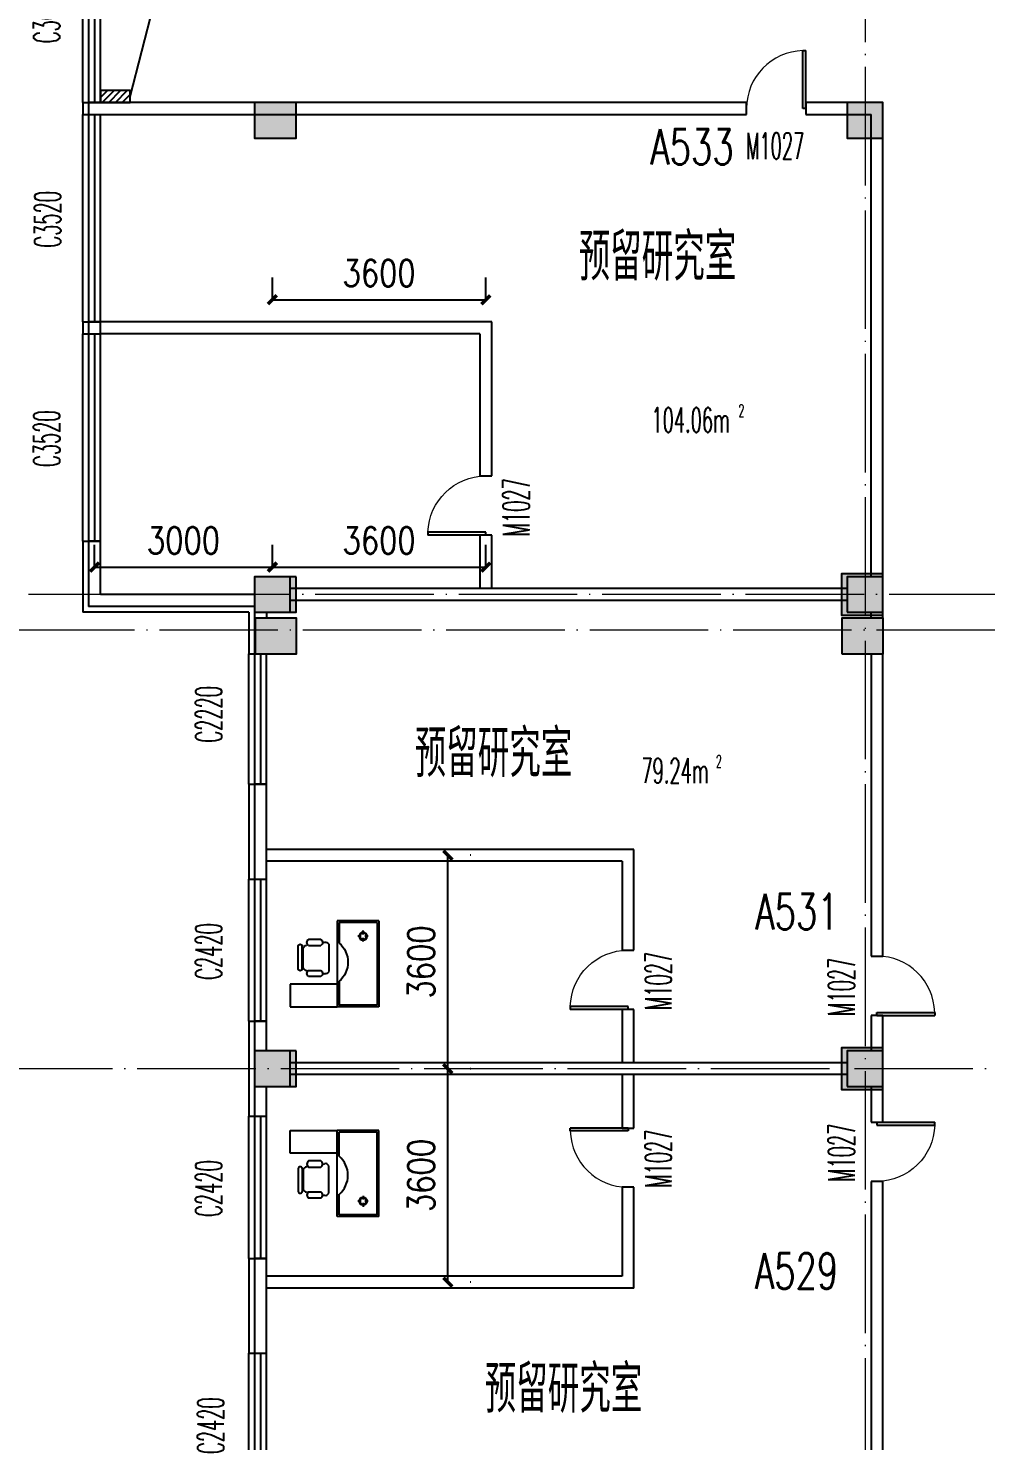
# Model space of a CAD drawing. Extents: x 1417642 to 3570900, y 124798 to 1191112.
# Drawn here: x 1439684 to 1455839, y 202557 to 226385 of the extents above; entities that cross this region are included whole.
import ezdxf

# ---------------------------------------------------------------- set-up
doc = ezdxf.new("R2010")
doc.units = 0
doc.header["$LTSCALE"] = 1000
doc.header["$MEASUREMENT"] = 0
doc.linetypes.add('DOTE', pattern=[2.42, 2, -0.2, 0.02, -0.2])
doc.layers.get('0').update_dxf_attribs({"linetype": 'CONTINUOUS'})
doc.layers.get('Defpoints').update_dxf_attribs({"linetype": 'CONTINUOUS'})
for name, color, linetype in [('00家具', 144, 'CONTINUOUS'), ('colu', 2, 'CONTINUOUS'), ('COLUMN', 9, 'CONTINUOUS'), ('DOTE', 1, 'DOTE'), ('FUR', 2, 'CONTINUOUS'), ('IFF-FURN', 6, 'CONTINUOUS'), ('PUB_DIM', 3, 'CONTINUOUS'), ('PUB_HATCH', 8, 'CONTINUOUS'), ('PUB_TEXT', 40, 'CONTINUOUS'), ('SPACE', 7, 'CONTINUOUS'), ('STAIR', 2, 'CONTINUOUS'), ('SURFACE', 6, 'CONTINUOUS'), ('tiaozheng', 20, 'CONTINUOUS'), ('WALL', 4, 'CONTINUOUS'), ('WALL-MOVE', 6, 'CONTINUOUS'), ('WINDOW', 2, 'CONTINUOUS'), ('WINDOW_TEXT', 7, 'CONTINUOUS'), ('填充', 252, 'CONTINUOUS'), ('柱填充', 8, 'CONTINUOUS')]:
    doc.layers.add(name, color=color, linetype=linetype)
doc.styles.add('_TCH_SPACE', font='ROMANS', dxfattribs={"width": 0.7, "height": 5, "bigfont": 'Z'})
doc.styles.add('_TCH_WINDOW', font='ROMANS.shx', dxfattribs={"width": 0.7, "height": 400, "bigfont": 'Z.shx'})
doc.styles.add('DIM_FONT', font='SIMPLEX.shx', dxfattribs={"width": 0.8})
doc.styles.add('Z', font='ROMANS', dxfattribs={"width": 0.7, "bigfont": 'Z'})
doc.dimstyles.new('DIMN150', dxfattribs={"dimscale": 1.5, "dimtxt": 300, "dimasz": 100, "dimexe": 250, "dimexo": 300, "dimgap": 150, "dimtad": 1, "dimdec": 0, "dimzin": 0, "dimdsep": 46, "dimtxsty": 'DIM_FONT', "dimblk": 'ARCHTICK', "dimcen": 0.09, "dimdle": 1.5, "dimclrt": 7, "dimazin": 2, "dimtfac": 1, "dimtdec": 0, "dimtix": 1, "dimtmove": 2, "dimatfit": 3, "dimldrblk": 'ARCHTICK', "dimfxl": 1, "dimtolj": 1, "dimtzin": 0, "dimarcsym": 0})

# ---------------------------------------------------------------- blocks, each defined once
blk = doc.blocks.new('A$C76F941A3')
at = {"layer": '00家具', "color": 2, "linetype": 'ByBlock'}
for p, q in [((0, 1452), (0, 0)), ((0, 1452), (700, 1452)), ((700, 1452), (700, 0)), ((30, 1422), (30, 30)), ((30, 1422), (670, 1422)), ((670, 1422), (670, 1076)), ((846, 1057), (846, 595)), ((950, 1088), (918, 1093)), ((979, 1139), (1184, 1139)), ((1184, 1036), (979, 1036)), ((1197, 1046), (1217, 1043)), ((1275, 669), (1275, 984)), ((1292, 639), (1292, 1028)), ((1360, 639), (1360, 1028)), ((950, 565), (918, 559)), ((1184, 616), (979, 616)), ((979, 513), (1184, 513)), ((1197, 606), (1217, 610)), ((670, 433), (670, 30)), ((700, 383), (1495, 383)), ((1495, 383), (1495, 0)), ((0, 0), (700, 0)), ((30, 30), (670, 30)), ((1495, 0), (700, 0))]:
    blk.add_line(p, q, dxfattribs=at)
for centre, radius, start, end in [((941, 755), 421, 130.1118, 229.8882), ((905, 1028), 66.3, 78.4473, 153.8516), ((1011, 1088), 60.6, 121.8879, 238.1121), ((1152, 1088), 60.6, 301.8953, 58.1047), ((1206, 974), 69.4, 7.9219, 80.4409), ((1326, 1023), 34.7, 8.7722, 171.2278), ((905, 624), 66.3, 206.1484, 281.5527), ((1011, 565), 60.6, 121.8879, 238.1121), ((1152, 565), 60.6, 301.8953, 58.1047), ((1206, 678), 69.4, 279.5599, 352.0778), ((1326, 645), 34.7, 188.7714, 351.2286)]:
    blk.add_arc(centre, radius, start, end, dxfattribs=at)
at = {"layer": 'FUR', "color": 4}
for p, q in [((179, 1192), (236, 1192)), ((265, 1221), (265, 1288)), ((295, 1192), (353, 1192)), ((265, 1104), (265, 1163))]:
    blk.add_line(p, q, dxfattribs=at)
for radius in [66.6, 53.9]:
    blk.add_circle((265, 1192), radius, dxfattribs=at)
blk = doc.blocks.new('896')
at = {"layer": '柱填充'}
h = blk.add_hatch(color=256, dxfattribs=at)
h.paths.add_polyline_path([(1580873, 568265), (1580873, 568965), (1580273, 568965), (1580273, 568265)])
h.paths.add_polyline_path([(1572873, 568265), (1572873, 568965), (1572273, 568965), (1572273, 568265)])
h.paths.add_polyline_path([(1564873, 568265), (1564873, 568965), (1564273, 568965), (1564273, 568265)])
h.paths.add_polyline_path([(1556873, 568265), (1556873, 568965), (1556273, 568965), (1556273, 568265)])
h.paths.add_polyline_path([(1546873, 568265), (1546873, 568965), (1546273, 568965), (1546273, 568265)])
h.paths.add_polyline_path([(1536873, 568265), (1536873, 568965), (1536273, 568965), (1536273, 568265)])
h.paths.add_polyline_path([(1533273, 568265), (1533273, 568965), (1532673, 568965), (1532673, 568265)])
h.paths.add_polyline_path([(1523273, 568365), (1523273, 568965), (1522673, 568965), (1522673, 568365)])
h.paths.add_polyline_path([(1590123, 558965), (1589423, 558965), (1589423, 558365), (1590123, 558365)])
h.paths.add_polyline_path([(1580923, 558365), (1580923, 559065), (1580223, 559065), (1580223, 558365)])
h.paths.add_polyline_path([(1572923, 558365), (1572923, 559065), (1572223, 559065), (1572223, 558365)])
h.paths.add_polyline_path([(1564923, 558365), (1564923, 559065), (1564223, 559065), (1564223, 558365)])
h.paths.add_polyline_path([(1556923, 558365), (1556923, 559065), (1556223, 559065), (1556223, 558365)])
h.paths.add_polyline_path([(1546923, 558365), (1546923, 559065), (1546223, 559065), (1546223, 558365)])
h.paths.add_polyline_path([(1536873, 558365), (1536873, 558965), (1536273, 558965), (1536273, 558365)])
h.paths.add_polyline_path([(1533273, 558365), (1533273, 558965), (1532673, 558965), (1532673, 558365)])
h.paths.add_polyline_path([(1523372, 558965), (1522672, 558965), (1522672, 558365), (1523372, 558365)])
h.paths.add_polyline_path([(1590123, 554765), (1590123, 555365), (1589523, 555365), (1589523, 554765)])
h.paths.add_polyline_path([(1580873, 554765), (1580873, 555365), (1580273, 555365), (1580273, 554765)])
h.paths.add_polyline_path([(1572873, 554765), (1572873, 555365), (1572273, 555365), (1572273, 554765)])
h.paths.add_polyline_path([(1564873, 554765), (1564873, 555365), (1564273, 555365), (1564273, 554765)])
h.paths.add_polyline_path([(1556873, 554765), (1556873, 555365), (1556273, 555365), (1556273, 554765)])
h.paths.add_polyline_path([(1546873, 554765), (1546873, 555365), (1546273, 555365), (1546273, 554765)])
h.paths.add_polyline_path([(1536873, 554765), (1536873, 555365), (1536273, 555365), (1536273, 554765)])
h.paths.add_polyline_path([(1533273, 554765), (1533273, 555365), (1532673, 555365), (1532673, 554765)])
h.paths.add_polyline_path([(1523372, 555365), (1522672, 555365), (1522672, 554765), (1523372, 554765)])
h.paths.add_polyline_path([(1590123, 546765), (1590123, 547365), (1589523, 547365), (1589523, 546765)])
h.paths.add_polyline_path([(1580873, 546765), (1580873, 547365), (1580273, 547365), (1580273, 546765)])
h.paths.add_polyline_path([(1572873, 546765), (1572873, 547365), (1572273, 547365), (1572273, 546765)])
h.paths.add_polyline_path([(1564873, 546765), (1564873, 547365), (1564273, 547365), (1564273, 546765)])
h.paths.add_polyline_path([(1556873, 546765), (1556873, 547365), (1556273, 547365), (1556273, 546765)])
h.paths.add_polyline_path([(1546873, 546715), (1546873, 547415), (1546173, 547415), (1546173, 546715)])
h.paths.add_polyline_path([(1536973, 546715), (1536973, 547415), (1536273, 547415), (1536273, 546715)])
h.paths.add_polyline_path([(1533273, 546715), (1533273, 547415), (1532573, 547415), (1532573, 546715)])
h.paths.add_polyline_path([(1523372, 547365), (1522672, 547365), (1522672, 546765), (1523372, 546765)])
h.paths.add_polyline_path([(1546873, 539365), (1546173, 539365), (1546173, 538765), (1546873, 538765)])
h.paths.add_polyline_path([(1536973, 538715), (1536973, 539415), (1536273, 539415), (1536273, 538715)])
h.paths.add_polyline_path([(1533273, 538715), (1533273, 539415), (1532573, 539415), (1532573, 538715)])
h.paths.add_polyline_path([(1523372, 539365), (1522672, 539365), (1522672, 538765), (1523372, 538765)])
h.paths.add_polyline_path([(1546873, 531365), (1546173, 531365), (1546173, 530765), (1546873, 530765)])
h.paths.add_polyline_path([(1536973, 530715), (1536973, 531415), (1536273, 531415), (1536273, 530715)])
h.paths.add_polyline_path([(1533273, 530715), (1533273, 531415), (1532573, 531415), (1532573, 530715)])
h.paths.add_polyline_path([(1523372, 531365), (1522672, 531365), (1522672, 530765), (1523372, 530765)])
h.paths.add_polyline_path([(1546873, 523365), (1546173, 523365), (1546173, 522765), (1546873, 522765)])
h.paths.add_polyline_path([(1536973, 522715), (1536973, 523415), (1536273, 523415), (1536273, 522715)])
h.paths.add_polyline_path([(1533273, 522715), (1533273, 523415), (1532573, 523415), (1532573, 522715)])
h.paths.add_polyline_path([(1523372, 523365), (1522672, 523365), (1522672, 522765), (1523372, 522765)])
h.paths.add_polyline_path([(1546873, 515365), (1546173, 515365), (1546173, 514765), (1546873, 514765)])
h.paths.add_polyline_path([(1536973, 514715), (1536973, 515415), (1536273, 515415), (1536273, 514715)])
h.paths.add_polyline_path([(1533273, 514715), (1533273, 515415), (1532573, 515415), (1532573, 514715)])
h.paths.add_polyline_path([(1523372, 515365), (1522672, 515365), (1522672, 514765), (1523372, 514765)])
h.paths.add_polyline_path([(1546873, 507365), (1546173, 507365), (1546173, 506765), (1546873, 506765)])
h.paths.add_polyline_path([(1536973, 506715), (1536973, 507415), (1536273, 507415), (1536273, 506715)])
h.paths.add_polyline_path([(1533273, 506715), (1533273, 507415), (1532573, 507415), (1532573, 506715)])
h.paths.add_polyline_path([(1523372, 507365), (1522672, 507365), (1522672, 506765), (1523372, 506765)])
h.paths.add_polyline_path([(1546873, 499365), (1546173, 499365), (1546173, 498765), (1546873, 498765)])
h.paths.add_polyline_path([(1536973, 498715), (1536973, 499415), (1536273, 499415), (1536273, 498715)])
h.paths.add_polyline_path([(1533273, 498715), (1533273, 499415), (1532573, 499415), (1532573, 498715)])
h.paths.add_polyline_path([(1523372, 499365), (1522672, 499365), (1522672, 498765), (1523372, 498765)])
h.paths.add_polyline_path([(1546873, 490765), (1546873, 491365), (1546273, 491365), (1546273, 490765)])
h.paths.add_polyline_path([(1536873, 490765), (1536873, 491365), (1536273, 491365), (1536273, 490765)])
h.paths.add_polyline_path([(1533273, 490765), (1533273, 491365), (1532673, 491365), (1532673, 490765)])
h.paths.add_polyline_path([(1523273, 490765), (1523273, 491365), (1522673, 491365), (1522673, 490765)])
at = {"layer": 'colu'}
for points in [[(1523372, 555365), (1522672, 555365), (1522672, 554765), (1523372, 554765)], [(1533273, 554765), (1533273, 555365), (1532673, 555365), (1532673, 554765)], [(1523372, 547365), (1522672, 547365), (1522672, 546765), (1523372, 546765)], [(1533273, 546715), (1533273, 547415), (1532573, 547415), (1532573, 546715)], [(1523372, 539365), (1522672, 539365), (1522672, 538765), (1523372, 538765)], [(1533273, 538715), (1533273, 539415), (1532573, 539415), (1532573, 538715)]]:
    blk.add_lwpolyline(points, close=True, dxfattribs=at)
blk = doc.blocks.new('_ArchTick')
at = {"color": 0, "linetype": 'ByBlock', "const_width": 0.4}
blk.add_lwpolyline([(-0.5, -0.5), (0.5, 0.5)], dxfattribs=at)
blk = doc.blocks.new('*D343')
at = {"layer": 'Defpoints', "color": 0}
for p in [(1447403, 221805), (1443803, 221333), (1447403, 221333)]:
    blk.add_point(p, dxfattribs=at)
at = {"layer": 'PUB_DIM', "color": 0, "lineweight": -2}
for p, q in [((1443803, 221783), (1443803, 222180)), ((1447403, 221783), (1447403, 222180)), ((1443801, 221805), (1447405, 221805))]:
    blk.add_line(p, q, dxfattribs=at)
at = {"layer": 'PUB_DIM', "color": 0, "lineweight": -2, "xscale": 150, "yscale": 150, "zscale": 150, "rotation": 180}
blk.add_blockref('_ArchTick', (1443803, 221805), dxfattribs=at)
at = {"layer": 'PUB_DIM', "color": 0, "lineweight": -2, "xscale": 150, "yscale": 150, "zscale": 150}
blk.add_blockref('_ArchTick', (1447403, 221805), dxfattribs=at)
at = {"layer": 'PUB_DIM', "color": 7, "insert": (1445603, 222255), "char_height": 450, "attachment_point": 5, "style": 'DIM_FONT'}
blk.add_mtext('\\A1;3600', dxfattribs=at)
blk = doc.blocks.new('*D368')
at = {"layer": 'Defpoints', "color": 0}
for p in [(1446703, 208833), (1446763, 208833), (1446703, 205233)]:
    blk.add_point(p, dxfattribs=at)
at = {"layer": 'PUB_DIM', "color": 0, "lineweight": -2}
for p, q in [((1446763, 205230), (1446763, 208835)), ((1447153, 208833), (1447138, 208833)), ((1447153, 205233), (1447138, 205233))]:
    blk.add_line(p, q, dxfattribs=at)
at = {"layer": 'PUB_DIM', "color": 0, "lineweight": -2, "xscale": 150, "yscale": 150, "zscale": 150}
for p, rotation in [((1446763, 208833), 90), ((1446763, 205233), 270)]:
    blk.add_blockref('_ArchTick', p, dxfattribs=dict(at, rotation=rotation))
at = {"layer": 'PUB_DIM', "color": 7, "insert": (1446313, 207033), "char_height": 450, "attachment_point": 5, "rotation": 90, "style": 'DIM_FONT'}
blk.add_mtext('\\A1;3600', dxfattribs=at)
blk = doc.blocks.new('*D369')
at = {"layer": 'Defpoints', "color": 0}
for p in [(1446703, 212433), (1446763, 212433), (1446703, 208833)]:
    blk.add_point(p, dxfattribs=at)
at = {"layer": 'PUB_DIM', "color": 0, "lineweight": -2}
for p, q in [((1446763, 208830), (1446763, 212435)), ((1447153, 212433), (1447138, 212433)), ((1447153, 208833), (1447138, 208833))]:
    blk.add_line(p, q, dxfattribs=at)
at = {"layer": 'PUB_DIM', "color": 0, "lineweight": -2, "xscale": 150, "yscale": 150, "zscale": 150}
for p, rotation in [((1446763, 212433), 90), ((1446763, 208833), 270)]:
    blk.add_blockref('_ArchTick', p, dxfattribs=dict(at, rotation=rotation))
at = {"layer": 'PUB_DIM', "color": 7, "insert": (1446313, 210633), "char_height": 450, "attachment_point": 5, "rotation": 90, "style": 'DIM_FONT'}
blk.add_mtext('\\A1;3600', dxfattribs=at)
blk = doc.blocks.new('*D370')
at = {"layer": 'Defpoints', "color": 0}
for p in [(1447403, 217295), (1443803, 216833), (1447403, 216833)]:
    blk.add_point(p, dxfattribs=at)
at = {"layer": 'PUB_DIM', "color": 0, "lineweight": -2}
for p, q in [((1443803, 217283), (1443803, 217670)), ((1447403, 217283), (1447403, 217670)), ((1443801, 217295), (1447405, 217295))]:
    blk.add_line(p, q, dxfattribs=at)
at = {"layer": 'PUB_DIM', "color": 0, "lineweight": -2, "xscale": 150, "yscale": 150, "zscale": 150, "rotation": 180}
blk.add_blockref('_ArchTick', (1443803, 217295), dxfattribs=at)
at = {"layer": 'PUB_DIM', "color": 0, "lineweight": -2, "xscale": 150, "yscale": 150, "zscale": 150}
blk.add_blockref('_ArchTick', (1447403, 217295), dxfattribs=at)
at = {"layer": 'PUB_DIM', "color": 7, "insert": (1445603, 217745), "char_height": 450, "attachment_point": 5, "style": 'DIM_FONT'}
blk.add_mtext('\\A1;3600', dxfattribs=at)
blk = doc.blocks.new('*D442')
at = {"layer": 'Defpoints', "color": 0}
for p in [(1443803, 217295), (1440803, 216833), (1443803, 216833)]:
    blk.add_point(p, dxfattribs=at)
at = {"layer": 'PUB_DIM', "color": 0, "lineweight": -2}
for p, q in [((1440803, 217283), (1440803, 217670)), ((1443803, 217283), (1443803, 217670)), ((1440801, 217295), (1443805, 217295))]:
    blk.add_line(p, q, dxfattribs=at)
at = {"layer": 'PUB_DIM', "color": 0, "lineweight": -2, "xscale": 150, "yscale": 150, "zscale": 150, "rotation": 180}
blk.add_blockref('_ArchTick', (1440803, 217295), dxfattribs=at)
at = {"layer": 'PUB_DIM', "color": 0, "lineweight": -2, "xscale": 150, "yscale": 150, "zscale": 150}
blk.add_blockref('_ArchTick', (1443803, 217295), dxfattribs=at)
at = {"layer": 'PUB_DIM', "color": 7, "insert": (1442303, 217745), "char_height": 450, "attachment_point": 5, "style": 'DIM_FONT'}
blk.add_mtext('\\A1;3000', dxfattribs=at)
blk = doc.blocks.new('_FZH')
blk.add_lwpolyline([(-0.5, -0.5), (0.5, -0.5), (0.5, 0.5), (-0.5, 0.5)], close=True)
at = {"layer": 'PUB_HATCH'}
blk.add_solid([(-0.5, -0.5), (0.5, -0.5), (-0.5, 0.5), (0.5, 0.5)], dxfattribs=at)
blk = doc.blocks.new('$TCHSYS$WIN2D')
for p, q in [((-0.5, 0.5), (0.5, 0.5)), ((-0.5, 0.5), (-0.5, -0.5)), ((0.5, 0.5), (0.5, -0.5)), ((0.5, 0.1667), (-0.5, 0.1667)), ((0.5, -0.1667), (-0.5, -0.1667)), ((-0.5, -0.5), (0.5, -0.5))]:
    blk.add_line(p, q)
blk = doc.blocks.new('$DorLib2D$00000001')
for p, q in [((0.45, 0.975), (0.5, 0.975)), ((0.45, 0), (0.45, 0.975)), ((0.5, 0), (0.5, 0.975)), ((0.5, 0), (0.45, 0))]:
    blk.add_line(p, q)
at = {"lineweight": 13}
blk.add_arc((0.475, 0), 0.975, 91.4693, 180, dxfattribs=at)

msp = doc.modelspace()

# ---------------------------------------------------------------- hatches: boundary and pattern name
at = {"layer": 'STAIR'}
h = msp.add_hatch(dxfattribs=at)
h.set_pattern_fill('ANSI31', color=256, scale=50)
h.set_pattern_definition([(45, (-847.33, -255308.99), (-56.1266008, 56.1266008), [])])
h.paths.add_polyline_path([(1440903.1, 225332.7), (1440903.1, 225132.7), (1441403.1, 225132.7), (1441403.1, 225332.7)])

# ---------------------------------------------------------------- linework, layer by layer
at = {"layer": 'DOTE', "lineweight": 0}
for points in [[(1453803.1, 242672.6), (1453803.1, 132632.2)], [(1596566.6, 216832.7), (1432076.7, 216832.7)], [(1596566.6, 216832.7), (1432076.7, 216832.7)], [(1468096.3, 216232.7), (1432076.7, 216232.7)], [(1501603.1, 208832.7), (1432076.7, 208832.7)]]:
    msp.add_lwpolyline(points, dxfattribs=at)
at = {"layer": 'STAIR'}
msp.add_line((1441403.1, 225232.7), (1441796.8, 226762.8), dxfattribs=at)
msp.add_lwpolyline([(1440903.1, 225332.7), (1440903.1, 225132.7), (1441403.1, 225132.7), (1441403.1, 225332.7), (1440903.1, 225332.7)], dxfattribs=at)
at = {"layer": 'SURFACE'}
for p, q in [((1440603.1, 225132.7), (1440703.1, 225132.7)), ((1440603.1, 225132.7), (1440603.1, 225032.7)), ((1440603.1, 225032.7), (1440603.1, 224932.7)), ((1440603.1, 224932.7), (1440703.1, 224932.7)), ((1440603.1, 221432.7), (1440703.1, 221432.7)), ((1440603.1, 221432.7), (1440603.1, 221332.7)), ((1440603.1, 221332.7), (1440603.1, 221232.7)), ((1440603.1, 221232.7), (1440703.1, 221232.7)), ((1440603.1, 217732.7), (1440703.1, 217732.7)), ((1440603.1, 217732.7), (1440603.1, 216532.7)), ((1443403.1, 216532.7), (1440603.1, 216532.7)), ((1443403.1, 216532.7), (1443403.1, 216132.7)), ((1443403.1, 216132.7), (1443403.1, 215832.7)), ((1443403.1, 215832.7), (1443503.1, 215832.7)), ((1443403.1, 213632.7), (1443503.1, 213632.7)), ((1443403.1, 213632.7), (1443403.1, 212432.7)), ((1443403.1, 212432.7), (1443403.1, 212032.7)), ((1443403.1, 212032.7), (1443503.1, 212032.7)), ((1443403.1, 209632.7), (1443503.1, 209632.7)), ((1443403.1, 209632.7), (1443403.1, 208832.7)), ((1443403.1, 208832.7), (1443403.1, 208032.7)), ((1443403.1, 208032.7), (1443503.1, 208032.7)), ((1443403.1, 205632.7), (1443503.1, 205632.7)), ((1443403.1, 205632.7), (1443403.1, 205232.7)), ((1443403.1, 205232.7), (1443403.1, 204032.7)), ((1443403.1, 204032.7), (1443503.1, 204032.7))]:
    msp.add_line(p, q, dxfattribs=at)
at = {"layer": 'WALL'}
for p, q in [((1440903.1, 225132.7), (1440703.1, 225132.7)), ((1440703.1, 225132.7), (1440703.1, 225032.7)), ((1440703.1, 225032.7), (1440703.1, 224932.7)), ((1451803.1, 225132.7), (1440903.1, 225132.7)), ((1451803.1, 224932.7), (1451803.1, 225132.7)), ((1454103.1, 225132.7), (1452803.1, 225132.7)), ((1452803.1, 225132.7), (1452803.1, 224932.7)), ((1454103.1, 217132.7), (1454103.1, 225132.7)), ((1440703.1, 224932.7), (1440903.1, 224932.7)), ((1440903.1, 224932.7), (1451803.1, 224932.7)), ((1452803.1, 224932.7), (1453903.1, 224932.7)), ((1453903.1, 217132.7), (1453903.1, 224932.7)), ((1440903.1, 221432.7), (1440703.1, 221432.7)), ((1440703.1, 221432.7), (1440703.1, 221332.7)), ((1440903.1, 221332.7), (1440903.1, 221432.7)), ((1440703.1, 221332.7), (1440703.1, 221232.7)), ((1440703.1, 221232.7), (1440903.1, 221232.7)), ((1440903.1, 221232.7), (1440903.1, 221332.7)), ((1440903.1, 217732.7), (1440703.1, 217732.7)), ((1440703.1, 217732.7), (1440703.1, 216632.7)), ((1440903.1, 216832.7), (1440903.1, 217732.7)), ((1447403.1, 216932.7), (1444103.1, 216932.7)), ((1453503.1, 216932.7), (1447403.1, 216932.7)), ((1443503.1, 216632.7), (1440703.1, 216632.7)), ((1443503.1, 216832.7), (1440903.1, 216832.7)), ((1447403.1, 216732.7), (1444103.1, 216732.7)), ((1453503.1, 216732.7), (1447403.1, 216732.7)), ((1443503.1, 216532.7), (1443503.1, 216132.7)), ((1443703.1, 216532.7), (1443703.1, 216432.7)), ((1453903.1, 216432.7), (1453903.1, 216532.7)), ((1454103.1, 216432.7), (1454103.1, 216532.7)), ((1443503.1, 216132.7), (1443503.1, 215832.7)), ((1443503.1, 215832.7), (1443510.3, 215832.7)), ((1453903.1, 215832.7), (1453903.1, 210732.7)), ((1454103.1, 210732.7), (1454103.1, 215832.7)), ((1443703.1, 213632.7), (1443503.1, 213632.7)), ((1443503.1, 213632.7), (1443503.1, 212432.7)), ((1443703.1, 212432.7), (1443703.1, 213632.7)), ((1443503.1, 212432.7), (1443503.1, 212032.7)), ((1443703.1, 212032.7), (1443703.1, 212432.7)), ((1443503.1, 212032.7), (1443703.1, 212032.7)), ((1453903.1, 210732.7), (1454103.1, 210732.7)), ((1454103.1, 209732.7), (1453903.1, 209732.7)), ((1453903.1, 209732.7), (1453903.1, 209132.7)), ((1454103.1, 209132.7), (1454103.1, 209732.7)), ((1443703.1, 209632.7), (1443503.1, 209632.7)), ((1443503.1, 209632.7), (1443503.1, 209132.7)), ((1443703.1, 209132.7), (1443703.1, 209632.7)), ((1449803.1, 208932.7), (1444103.1, 208932.7)), ((1453503.1, 208932.7), (1449803.1, 208932.7)), ((1443503.1, 208532.7), (1443503.1, 208032.7)), ((1443703.1, 208032.7), (1443703.1, 208532.7)), ((1449803.1, 208732.7), (1444103.1, 208732.7)), ((1453503.1, 208732.7), (1449803.1, 208732.7)), ((1453903.1, 208532.7), (1453903.1, 207932.7)), ((1454103.1, 207932.7), (1454103.1, 208532.7)), ((1443503.1, 208032.7), (1443703.1, 208032.7)), ((1453903.1, 207932.7), (1454103.1, 207932.7)), ((1454103.1, 206932.7), (1453903.1, 206932.7)), ((1453903.1, 206932.7), (1453903.1, 201132.7)), ((1454103.1, 201132.7), (1454103.1, 206932.7)), ((1443703.1, 205632.7), (1443503.1, 205632.7)), ((1443503.1, 205632.7), (1443503.1, 205232.7)), ((1443703.1, 205232.7), (1443703.1, 205632.7)), ((1443503.1, 205232.7), (1443503.1, 204032.7)), ((1443703.1, 204032.7), (1443703.1, 205232.7)), ((1443503.1, 204032.7), (1443703.1, 204032.7))]:
    msp.add_line(p, q, dxfattribs=at)
at = {"layer": 'WALL-MOVE'}
for p, q in [((1447503.1, 221432.7), (1440903.1, 221432.7)), ((1447503.1, 218832.7), (1447503.1, 221432.7)), ((1447303.1, 221232.7), (1440903.1, 221232.7)), ((1447303.1, 221232.7), (1447303.1, 218832.7)), ((1447303.1, 218832.7), (1447503.1, 218832.7)), ((1447503.1, 217832.7), (1447303.1, 217832.7)), ((1447303.1, 217832.7), (1447303.1, 216932.7)), ((1447503.1, 216932.7), (1447503.1, 217832.7)), ((1449903.1, 212532.7), (1443703.1, 212532.7)), ((1449703.1, 212332.7), (1443703.1, 212332.7)), ((1449703.1, 212332.7), (1449703.1, 210832.7)), ((1449903.1, 210832.7), (1449903.1, 212532.7)), ((1449703.1, 210832.7), (1449903.1, 210832.7)), ((1449903.1, 209832.7), (1449703.1, 209832.7)), ((1449703.1, 209832.7), (1449703.1, 208932.7)), ((1449903.1, 208932.7), (1449903.1, 209832.7)), ((1449703.1, 208732.7), (1449703.1, 207832.7)), ((1449903.1, 207832.7), (1449903.1, 208732.7)), ((1449703.1, 207832.7), (1449903.1, 207832.7)), ((1449903.1, 206832.7), (1449703.1, 206832.7)), ((1449703.1, 206832.7), (1449703.1, 205332.7)), ((1449903.1, 205132.7), (1449903.1, 206832.7)), ((1449703.1, 205332.7), (1443703.1, 205332.7)), ((1449903.1, 205132.7), (1443703.1, 205132.7))]:
    msp.add_line(p, q, dxfattribs=at)

# ---------------------------------------------------------------- block references
at = {"layer": 'COLUMN', "lineweight": 0, "xscale": 600, "yscale": 600, "zscale": 600}
for p in [(1443803.1, 216832.7), (1453803.1, 216832.7), (1443803.1, 208832.7), (1453803.1, 208832.7)]:
    msp.add_blockref('_FZH', p, dxfattribs=at)
at = {"layer": 'COLUMN', "xscale": 700, "yscale": 600, "zscale": 600}
for p in [(1443860.3, 216132.7, 0), (1453760.3, 216132.7, 0)]:
    msp.add_blockref('_FZH', p, dxfattribs=at)
at = {"layer": 'IFF-FURN', "xscale": -1}
msp.add_blockref('A$C76F941A3', (1445598.5, 209875.3), dxfattribs=at)
at = {"layer": 'IFF-FURN', "rotation": 180}
msp.add_blockref('A$C76F941A3', (1445598.5, 207790.1), dxfattribs=at)
at = {"layer": 'tiaozheng'}
msp.add_blockref('896', (-79169.7, -330232.4), dxfattribs=at)
at = {"layer": 'WINDOW', "color": 2}
ref = msp.add_blockref('$TCHSYS$WIN2D', (1440753.1, 226632.7), dxfattribs=dict(at, xscale=-3000, yscale=-300, zscale=-3000, rotation=270))
ref.add_attrib('A', 'C3020', (1440218.1, 226134), dxfattribs={"layer": 'WINDOW_TEXT', "color": 2, "height": 446.25, "rotation": 90, "style": '_TCH_WINDOW', "width": 0.494118})
at = {"layer": 'WINDOW', "lineweight": 0}
ref = msp.add_blockref('$DorLib2D$00000001', (1452303.1, 225032.7), dxfattribs=dict(at, xscale=-1000, yscale=-1000, zscale=-1000, rotation=180.0000000000465))
ref.add_attrib('A', 'M1027', (1451793.8, 224177.4), dxfattribs={"layer": 'WINDOW_TEXT', "lineweight": 0, "height": 446.25, "style": '_TCH_WINDOW', "width": 0.494118})
at = {"layer": 'WINDOW', "color": 2}
ref = msp.add_blockref('$TCHSYS$WIN2D', (1440753.1, 223182.7), dxfattribs=dict(at, xscale=-3500, yscale=-300, zscale=-3500, rotation=270))
ref.add_attrib('A', 'C3520', (1440233.7, 222684), dxfattribs={"layer": 'WINDOW_TEXT', "color": 2, "height": 446.25, "rotation": 90, "style": '_TCH_WINDOW', "width": 0.494118})
ref = msp.add_blockref('$TCHSYS$WIN2D', (1440753.1, 219482.7), dxfattribs=dict(at, xscale=-3500, yscale=-300, zscale=-3500, rotation=270))
ref.add_attrib('A', 'C3520', (1440218.7, 218984), dxfattribs={"layer": 'WINDOW_TEXT', "color": 2, "height": 446.25, "rotation": 90, "style": '_TCH_WINDOW', "width": 0.494118})
at = {"layer": 'WINDOW', "lineweight": 0}
ref = msp.add_blockref('$DorLib2D$00000001', (1447403.1, 218332.7), dxfattribs=dict(at, xscale=-1000, yscale=1000, zscale=-1000, rotation=90))
ref.add_attrib('A', 'M1027', (1448138.7, 217811.7), dxfattribs={"layer": 'WINDOW_TEXT', "lineweight": 0, "height": 446.25, "rotation": 90, "style": '_TCH_WINDOW', "width": 0.494118})
at = {"layer": 'WINDOW', "color": 2}
ref = msp.add_blockref('$TCHSYS$WIN2D', (1443553.1, 214732.7), dxfattribs=dict(at, xscale=-2200, yscale=-300, zscale=-2200, rotation=270))
ref.add_attrib('A', 'C2220', (1442952.1, 214334), dxfattribs={"layer": 'WINDOW_TEXT', "color": 2, "height": 446.25, "rotation": 90, "style": '_TCH_WINDOW', "width": 0.494118})
ref = msp.add_blockref('$TCHSYS$WIN2D', (1443553.1, 210832.7), dxfattribs=dict(at, xscale=-2400, yscale=-300, zscale=-2400, rotation=270))
ref.add_attrib('A', 'C2420', (1442950, 210334), dxfattribs={"layer": 'WINDOW_TEXT', "color": 2, "height": 446.25, "rotation": 90, "style": '_TCH_WINDOW', "width": 0.494118})
at = {"layer": 'WINDOW', "lineweight": 0}
ref = msp.add_blockref('$DorLib2D$00000001', (1449803.1, 210332.7), dxfattribs=dict(at, xscale=-1000, yscale=1000, zscale=-1000, rotation=90))
ref.add_attrib('A', 'M1027', (1450538.7, 209823.5), dxfattribs={"layer": 'WINDOW_TEXT', "lineweight": 0, "height": 446.25, "rotation": 90, "style": '_TCH_WINDOW', "width": 0.494118})
ref = msp.add_blockref('$DorLib2D$00000001', (1454003.1, 210232.7), dxfattribs=dict(at, xscale=-1000, yscale=-1000, zscale=-1000, rotation=90))
ref.add_attrib('A', 'M1027', (1453627.3, 209723.5), dxfattribs={"layer": 'WINDOW_TEXT', "lineweight": 0, "height": 446.25, "rotation": 90, "style": '_TCH_WINDOW', "width": 0.494118})
at = {"layer": 'WINDOW', "color": 2}
ref = msp.add_blockref('$TCHSYS$WIN2D', (1443553.1, 206832.7), dxfattribs=dict(at, xscale=-2400, yscale=-300, zscale=-2400, rotation=270))
ref.add_attrib('A', 'C2420', (1442950, 206334), dxfattribs={"layer": 'WINDOW_TEXT', "color": 2, "height": 446.25, "rotation": 90, "style": '_TCH_WINDOW', "width": 0.494118})
at = {"layer": 'WINDOW', "lineweight": 0}
ref = msp.add_blockref('$DorLib2D$00000001', (1449803.1, 207332.7), dxfattribs=dict(at, xscale=-1000, yscale=-1000, zscale=-1000, rotation=270))
ref.add_attrib('A', 'M1027', (1450538.7, 206823.5), dxfattribs={"layer": 'WINDOW_TEXT', "lineweight": 0, "height": 446.25, "rotation": 90, "style": '_TCH_WINDOW', "width": 0.494118})
ref = msp.add_blockref('$DorLib2D$00000001', (1454003.1, 207432.7), dxfattribs=dict(at, xscale=1000, yscale=-1000, zscale=1000, rotation=90.00000000000165))
ref.add_attrib('A', 'M1027', (1453627.3, 206923.5), dxfattribs={"layer": 'WINDOW_TEXT', "lineweight": 0, "height": 446.25, "rotation": 90, "style": '_TCH_WINDOW', "width": 0.494118})
at = {"layer": 'WINDOW', "color": 2}
ref = msp.add_blockref('$TCHSYS$WIN2D', (1443553.1, 202832.7), dxfattribs=dict(at, xscale=-2400, yscale=-300, zscale=-2400, rotation=270.0000000000031))
ref.add_attrib('A', 'C2420', (1442986.2, 202334), dxfattribs={"layer": 'WINDOW_TEXT', "color": 2, "height": 446.25, "rotation": 90, "style": '_TCH_WINDOW', "width": 0.494118})

# ---------------------------------------------------------------- texts
at = {"layer": 'PUB_TEXT', "color": 1, "lineweight": 60, "style": 'Z', "width": 0.7}
for s, p in [('A533', (1450182.2, 224084.4)), ('A531', (1451953.6, 211183.2)), ('A529', (1451946, 205121))]:
    msp.add_text(s, height=600, dxfattribs=at).set_placement(p)
at = {"layer": 'SPACE', "style": '_TCH_SPACE', "width": 0.525}
for s, height, p in [('104.06m', 420, (1450198.6, 219566.8)), ('2', 210, (1451668.6, 219829.3)), ('79.24m', 420, (1450029.1, 213650.3)), ('2', 210, (1451289.1, 213912.8))]:
    msp.add_text(s, height=height, dxfattribs=at).set_placement(p)
at = {"layer": '填充', "char_height": 600, "width": 2747.49, "attachment_point": 2, "style": '_TCH_WINDOW'}
for insert in [(1450300.1, 222927.8), (1447534, 214551.4), (1448715.1, 203829.4)]:
    msp.add_mtext('{\\H1.333x;\\C3;预留研究室}', dxfattribs=dict(at, insert=insert))

# ---------------------------------------------------------------- dimensions: what is measured, and where the dimension line sits
at = {"layer": 'PUB_DIM'}
for p1, p2, distance, picture, middle in [((1443803.1, 221332.7), (1447403.1, 221332.7), 472.1, '*D343', (1445603.1, 222254.9)), ((1440803.1, 216832.7), (1443803.1, 216832.7), 462.5, '*D442', (1442303.1, 217745.2)), ((1443803.1, 216832.7), (1447403.1, 216832.7), 462.5, '*D370', (1445603.1, 217745.2)), ((1446703.1, 208832.7), (1446703.1, 212432.7), -60, '*D369', (1446313.1, 210632.7)), ((1446703.1, 205232.7), (1446703.1, 208832.7), -60, '*D368', (1446313.1, 207032.7))]:
    dim = msp.add_aligned_dim(p1=p1, p2=p2, distance=distance, dimstyle='DIMN150', dxfattribs=at)
    dim.commit()
    dim.dimension.update_dxf_attribs({"geometry": picture, "text_midpoint": middle})

doc.saveas('drawing.dxf')
